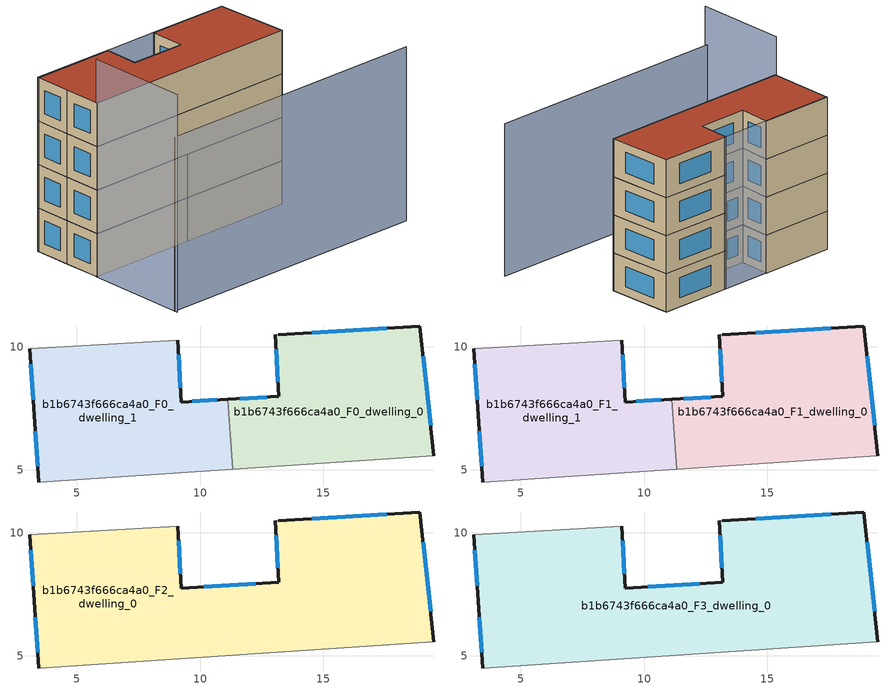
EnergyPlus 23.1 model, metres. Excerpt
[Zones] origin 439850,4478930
b1b6743f666ca4a0_F0_dwelling_0
 floor ground (EU_floor_Construction): 19.47,5.57 18.91,10.84 13.17,10.48 13.05,10.47 13.18,7.98 11.13,7.86 11.32,5.03 z0
 wall outside (EU_wall_Construction): 13.17,10.48 18.91,10.84 19.47,5.57 / 11.13,7.86 13.18,7.98 13.05,10.47 z0:3
 wall adiabatic (EU_wall_Construction): 19.47,5.57 11.32,5.03 / 13.05,10.47 13.17,10.48 z0:3
 wall to b1b6743f666ca4a0_F0_dwelling_1 (EU_wall_Construction): 11.32,5.03 11.13,7.86 z0:3
 window (EU_Window_Construction): 14.51,10.56 17.56,10.75 / 19.04,9.6 19.34,6.8 / 11.61,7.89 12.7,7.96 / 13.15,8.57 13.08,9.89 z0.7:2.3
b1b6743f666ca4a0_F0_dwelling_1
 floor ground (EU_floor_Construction): 11.32,5.03 11.13,7.86 9.22,7.75 9.1,10.26 3.09,9.91 3.27,7.21 3.46,4.51 z0
 wall outside (EU_wall_Construction): 3.46,4.51 3.27,7.21 3.09,9.91 / 9.1,10.26 9.22,7.75 11.13,7.86 z0:3
 wall adiabatic (EU_wall_Construction): 11.32,5.03 3.46,4.51 / 3.09,9.91 9.1,10.26 z0:3
 window (EU_Window_Construction): 9.67,7.78 10.68,7.84 / 3.41,5.14 3.31,6.58 / 3.22,7.84 3.13,9.28 / 9.13,9.67 9.19,8.34 z0.7:2.3
b1b6743f666ca4a0_F1_dwelling_0
 floor to b1b6743f666ca4a0_F0_dwelling_0 (EU_floor_Construction): 19.47,5.57 18.91,10.84 13.17,10.48 13.05,10.47 13.18,7.98 11.13,7.86 11.31,5.03 z3
 wall outside (EU_wall_Construction): 13.17,10.48 18.91,10.84 19.47,5.57 / 11.13,7.86 13.18,7.98 13.05,10.47 z3:6
 wall adiabatic (EU_wall_Construction): 19.47,5.57 11.32,5.03 / 13.05,10.47 13.17,10.48 z3:6
 wall to b1b6743f666ca4a0_F1_dwelling_1 (EU_wall_Construction): 11.32,5.03 11.13,7.86 z3:6
 window (EU_Window_Construction): 14.51,10.56 17.56,10.75 / 19.04,9.6 19.34,6.8 / 11.61,7.89 12.7,7.96 / 13.15,8.57 13.08,9.89 z3.7:5.3
b1b6743f666ca4a0_F1_dwelling_1
 floor to b1b6743f666ca4a0_F0_dwelling_1 (EU_floor_Construction): 11.31,5.03 11.13,7.86 9.22,7.75 9.1,10.26 3.09,9.91 3.27,7.21 3.46,4.51 z3
 wall outside (EU_wall_Construction): 3.46,4.51 3.27,7.21 3.09,9.91 / 9.1,10.26 9.22,7.75 11.13,7.86 z3:6
 wall adiabatic (EU_wall_Construction): 11.32,5.03 3.46,4.51 / 3.09,9.91 9.1,10.26 z3:6
 window (EU_Window_Construction): 9.67,7.78 10.68,7.84 / 3.41,5.14 3.31,6.58 / 3.22,7.84 3.13,9.28 / 9.13,9.67 9.19,8.34 z3.7:5.3
b1b6743f666ca4a0_F2_dwelling_0
 floor to b1b6743f666ca4a0_F1_dwelling_0 (EU_floor_Construction): 19.47,5.57 18.91,10.84 13.17,10.48 13.05,10.47 13.18,7.98 11.13,7.86 11.31,5.03 z6
 floor to b1b6743f666ca4a0_F1_dwelling_1 (EU_floor_Construction): 11.31,5.03 11.13,7.86 9.22,7.75 9.1,10.26 3.09,9.91 3.27,7.21 3.46,4.51 z6
 wall outside (EU_wall_Construction): 13.17,10.48 18.91,10.84 19.47,5.57 / 3.46,4.51 3.27,7.21 3.09,9.91 / 9.1,10.26 9.22,7.75 13.18,7.98 13.05,10.47 z6:9
 wall adiabatic (EU_wall_Construction): 13.05,10.47 13.17,10.48 / 19.47,5.57 3.46,4.51 / 3.09,9.91 9.1,10.26 z6:9
 window (EU_Window_Construction): 10.15,7.8 12.25,7.93 / 13.15,8.57 13.08,9.89 / 14.51,10.56 17.56,10.75 / 19.04,9.6 19.34,6.8 / 3.41,5.14 3.31,6.58 / 3.22,7.84 3.13,9.28 / 9.13,9.67 9.19,8.34 z6.7:8.3
b1b6743f666ca4a0_F3_dwelling_0
 floor to b1b6743f666ca4a0_F2_dwelling_0 (EU_floor_Construction): 19.47,5.57 18.91,10.84 13.17,10.48 13.05,10.47 13.18,7.98 9.22,7.75 9.1,10.26 3.09,9.91 3.27,7.21 3.46,4.51 z9
 wall outside (EU_wall_Construction): 13.17,10.48 18.91,10.84 19.47,5.57 / 3.46,4.51 3.27,7.21 3.09,9.91 / 9.1,10.26 9.22,7.75 13.18,7.98 13.05,10.47 z9:12
 wall adiabatic (EU_wall_Construction): 13.05,10.47 13.17,10.48 / 19.47,5.57 3.46,4.51 / 3.09,9.91 9.1,10.26 z9:12
 window (EU_Window_Construction): 10.15,7.8 12.25,7.93 / 13.15,8.57 13.08,9.89 / 14.51,10.56 17.56,10.75 / 19.04,9.6 19.34,6.8 / 3.41,5.14 3.31,6.58 / 3.22,7.84 3.13,9.28 / 9.13,9.67 9.19,8.34 z9.7:11.3
 roof outside (EU_roof_Construction): 18.91,10.84 19.47,5.57 3.46,4.51 3.27,7.21 3.09,9.91 9.1,10.26 9.22,7.75 13.18,7.98 13.05,10.47 13.17,10.48 z12
shading: 3.91,-2.59 23.86,-1.37 / 13.17,10.48 3.09,9.82 z0:12; 3.92,-2.79 3.45,4.57 z0:15
[Building]
EU S2 Campaign: North Axis=0; Terrain=City; Solar Distribution=FullExterior
[Site:Location]
Madrid: Latitude=40.5; Longitude=-3.5; Time Zone=1; Elevation=609
[SizingPeriod:WeatherFileDays]
AnnualSizingPeriod: Begin Month=1; Begin Day of Month=1; End Month=12; End Day of Month=31; Day of Week for Start Day=Monday; Use Weather File Daylight Saving Period=No; Use Weather File Rain and Snow Indicators=No
[MATERIAL]
EU_InternalMass_Material: Roughness=MediumRough; Thickness=0.1; Conductivity=1; Density=1800; Specific Heat=900; Thermal Absorptance=0.9; Solar Absorptance=0.7; Visible Absorptance=0.7
[MATERIAL:NOMASS] Roughness=MediumRough; Thermal Absorptance=0.9; Solar Absorptance=0.7; Visible Absorptance=0.7
Name | Thermal Resistance
EU_wall_NoMass | 0.419739
EU_roof_NoMass | 0.352165
EU_floor_NoMass | 0.608284
[WINDOWMATERIAL:SIMPLEGLAZINGSYSTEM]
EU_Window_SimpleGlazing: UFactor=4.8352; Solar Heat Gain Coefficient=0.85; Visible Transmittance=0.85
[CONSTRUCTION]
EU_wall_Construction: EU_wall_NoMass
EU_roof_Construction: EU_roof_NoMass
EU_floor_Construction: EU_floor_NoMass
EU_InternalMass_Construction: EU_InternalMass_Material
EU_Window_Construction: EU_Window_SimpleGlazing
[ZONE] Type=1; Multiplier=1; Ceiling Height=autocalculate; Floor Area=autocalculate; Part of Total Floor Area=Yes
Name | Volume
b1b6743f666ca4a0_F0_dwelling_0; b1b6743f666ca4a0_F1_dwelling_0 | 113.047
b1b6743f666ca4a0_F2_dwelling_0; b1b6743f666ca4a0_F3_dwelling_0 | 226.085
b1b6743f666ca4a0_F0_dwelling_1; b1b6743f666ca4a0_F1_dwelling_1 | 113.053
[INTERNALMASS] Construction=EU_InternalMass_Construction
Name | Zone or ZoneList | Surface Area
b1b6743f666ca4a0_F0_dwelling_0_EU_InternalMass | b1b6743f666ca4a0_F0_dwelling_0 | 37.6824
b1b6743f666ca4a0_F0_dwelling_1_EU_InternalMass | b1b6743f666ca4a0_F0_dwelling_1 | 37.6841
b1b6743f666ca4a0_F1_dwelling_0_EU_InternalMass | b1b6743f666ca4a0_F1_dwelling_0 | 37.6824
b1b6743f666ca4a0_F1_dwelling_1_EU_InternalMass | b1b6743f666ca4a0_F1_dwelling_1 | 37.6841
b1b6743f666ca4a0_F2_dwelling_0_EU_InternalMass | b1b6743f666ca4a0_F2_dwelling_0 | 75.3619
b1b6743f666ca4a0_F3_dwelling_0_EU_InternalMass | b1b6743f666ca4a0_F3_dwelling_0 | 75.3619
[OTHEREQUIPMENT] Fuel Type=Electricity; Design Level Calculation Method=Watts/Area; Power per Zone Floor Area=1; Fraction Latent=0; Fraction Radiant=0; Fraction Lost=0; Carbon Dioxide Generation Rate=0; EndUse Subcategory=EU_Step8_InternalGains
Name | Zone or ZoneList or Space or SpaceList | Schedule
EU_Step8_InternalGain_b1b6743f666ca4a0_F0_dwelling_0_f000 | b1b6743f666ca4a0_F0_dwelling_0 | EU_Step8_GainSchedule_b1b6743f666ca4a0_F0_dwelling_0_f000
EU_Step8_InternalGain_b1b6743f666ca4a0_F0_dwelling_1_f000 | b1b6743f666ca4a0_F0_dwelling_1 | EU_Step8_GainSchedule_b1b6743f666ca4a0_F0_dwelling_1_f000
EU_Step8_InternalGain_b1b6743f666ca4a0_F1_dwelling_0_f000 | b1b6743f666ca4a0_F1_dwelling_0 | EU_Step8_GainSchedule_b1b6743f666ca4a0_F1_dwelling_0_f000
EU_Step8_InternalGain_b1b6743f666ca4a0_F1_dwelling_1_f000 | b1b6743f666ca4a0_F1_dwelling_1 | EU_Step8_GainSchedule_b1b6743f666ca4a0_F1_dwelling_1_f000
EU_Step8_InternalGain_b1b6743f666ca4a0_F2_dwelling_0_f000 | b1b6743f666ca4a0_F2_dwelling_0 | EU_Step8_GainSchedule_b1b6743f666ca4a0_F2_dwelling_0_f000
EU_Step8_InternalGain_b1b6743f666ca4a0_F3_dwelling_0_f000 | b1b6743f666ca4a0_F3_dwelling_0 | EU_Step8_GainSchedule_b1b6743f666ca4a0_F3_dwelling_0_f000
[ZONEVENTILATION:DESIGNFLOWRATE] Schedule=EU_AlwaysOn; Design Flow Rate Calculation Method=AirChanges/Hour; Air Changes per Hour=0.703302; Ventilation Type=Natural; Fan Pressure Rise=0; Fan Total Efficiency=1; Constant Term Coefficient=1; Temperature Term Coefficient=0; Velocity Term Coefficient=0; Velocity Squared Term Coefficient=0; Minimum Indoor Temperature=-100; Maximum Indoor Temperature=100; Delta Temperature=-100; Minimum Outdoor Temperature=-100; Maximum Outdoor Temperature=100; Maximum Wind Speed=40
Name | Zone or ZoneList or Space or SpaceList
EU_ConstantAir_b1b6743f666ca4a0_F0_dwelling_0 | b1b6743f666ca4a0_F0_dwelling_0
EU_ConstantAir_b1b6743f666ca4a0_F0_dwelling_1 | b1b6743f666ca4a0_F0_dwelling_1
EU_ConstantAir_b1b6743f666ca4a0_F1_dwelling_0 | b1b6743f666ca4a0_F1_dwelling_0
EU_ConstantAir_b1b6743f666ca4a0_F1_dwelling_1 | b1b6743f666ca4a0_F1_dwelling_1
EU_ConstantAir_b1b6743f666ca4a0_F2_dwelling_0 | b1b6743f666ca4a0_F2_dwelling_0
EU_ConstantAir_b1b6743f666ca4a0_F3_dwelling_0 | b1b6743f666ca4a0_F3_dwelling_0
[HVACTEMPLATE:THERMOSTAT] Constant Heating Setpoint=20; Constant Cooling Setpoint=50
EU_HeatOnly_b1b6743f666ca4a0_F0_dwelling_0; EU_HeatOnly_b1b6743f666ca4a0_F0_dwelling_1; EU_HeatOnly_b1b6743f666ca4a0_F1_dwelling_0; EU_HeatOnly_b1b6743f666ca4a0_F1_dwelling_1; EU_HeatOnly_b1b6743f666ca4a0_F2_dwelling_0; EU_HeatOnly_b1b6743f666ca4a0_F3_dwelling_0
[HVACTEMPLATE:ZONE:IDEALLOADSAIRSYSTEM] System Availability Schedule=EU_AlwaysOn; Maximum Heating Supply Air Temperature=50; Minimum Cooling Supply Air Temperature=13; Maximum Heating Supply Air Humidity Ratio=0.0156; Minimum Cooling Supply Air Humidity Ratio=0.0077; Heating Limit=NoLimit; Cooling Limit=NoLimit; Heating Availability Schedule=EU_AlwaysOn; Cooling Availability Schedule=EU_CoolingOff; Dehumidification Control Type=ConstantSensibleHeatRatio; Cooling Sensible Heat Ratio=0.7; Dehumidification Setpoint=60; Humidification Control Type=None; Humidification Setpoint=30; Outdoor Air Method=None; Outdoor Air Flow Rate per Person=0.00944; Outdoor Air Flow Rate per Zone Floor Area=0; Outdoor Air Flow Rate per Zone=0; Demand Controlled Ventilation Type=None; Outdoor Air Economizer Type=NoEconomizer; Heat Recovery Type=None; Sensible Heat Recovery Effectiveness=0.7; Latent Heat Recovery Effectiveness=0.65
Name | Template Thermostat
b1b6743f666ca4a0_F0_dwelling_0 | EU_HeatOnly_b1b6743f666ca4a0_F0_dwelling_0
b1b6743f666ca4a0_F0_dwelling_1 | EU_HeatOnly_b1b6743f666ca4a0_F0_dwelling_1
b1b6743f666ca4a0_F1_dwelling_0 | EU_HeatOnly_b1b6743f666ca4a0_F1_dwelling_0
b1b6743f666ca4a0_F1_dwelling_1 | EU_HeatOnly_b1b6743f666ca4a0_F1_dwelling_1
b1b6743f666ca4a0_F2_dwelling_0 | EU_HeatOnly_b1b6743f666ca4a0_F2_dwelling_0
b1b6743f666ca4a0_F3_dwelling_0 | EU_HeatOnly_b1b6743f666ca4a0_F3_dwelling_0
[SIZING:ZONE] Zone Cooling Design Supply Air Temperature Input Method=SupplyAirTemperature; Zone Cooling Design Supply Air Temperature=13; Zone Heating Design Supply Air Temperature Input Method=SupplyAirTemperature; Zone Heating Design Supply Air Temperature=50; Zone Cooling Design Supply Air Humidity Ratio=0.008; Zone Heating Design Supply Air Humidity Ratio=0.008; Cooling Design Air Flow Method=DesignDay; Cooling Design Air Flow Rate=0; Cooling Minimum Air Flow per Zone Floor Area=0.000762; Cooling Minimum Air Flow=0; Cooling Minimum Air Flow Fraction=0.2; Heating Design Air Flow Method=DesignDay; Heating Design Air Flow Rate=0; Heating Maximum Air Flow per Zone Floor Area=0.002032; Heating Maximum Air Flow=0.141576; Heating Maximum Air Flow Fraction=0.3; Account for Dedicated Outdoor Air System=No; Dedicated Outdoor Air System Control Strategy=NeutralSupplyAir; Dedicated Outdoor Air Low Setpoint Temperature for Design=autosize; Dedicated Outdoor Air High Setpoint Temperature for Design=autosize; Zone Load Sizing Method=Sensible Load Only No Latent Load; Zone Latent Cooling Design Supply Air Humidity Ratio Input Method=HumidityRatioDifference; Zone Cooling Design Supply Air Humidity Ratio Difference=0.005; Zone Latent Heating Design Supply Air Humidity Ratio Input Method=HumidityRatioDifference; Zone Humidification Design Supply Air Humidity Ratio Difference=0.005
b1b6743f666ca4a0_F0_dwelling_0; b1b6743f666ca4a0_F0_dwelling_1; b1b6743f666ca4a0_F1_dwelling_0; b1b6743f666ca4a0_F1_dwelling_1; b1b6743f666ca4a0_F2_dwelling_0; b1b6743f666ca4a0_F3_dwelling_0
[SCHEDULE:CONSTANT]
Name | Hourly Value
EU_AlwaysOn | 1
EU_CoolingOff | 0
[SCHEDULE:FILE] Column Number=1; Rows to Skip at Top=0; Number of Hours of Data=8760; Column Separator=Comma; Interpolate to Timestep=No; Minutes per Item=60; Adjust Schedule for Daylight Savings=Yes
Name | File
EU_Step8_GainSchedule_b1b6743f666ca4a0_F0_dwelling_0_f000 | ../../schedules/b1b6743f666ca4a0/b1b6743f666ca4a0_F0_dwelling_0_f000_gain.csv
EU_Step8_GainSchedule_b1b6743f666ca4a0_F0_dwelling_1_f000 | ../../schedules/b1b6743f666ca4a0/b1b6743f666ca4a0_F0_dwelling_1_f000_gain.csv
EU_Step8_GainSchedule_b1b6743f666ca4a0_F1_dwelling_0_f000 | ../../schedules/b1b6743f666ca4a0/b1b6743f666ca4a0_F1_dwelling_0_f000_gain.csv
EU_Step8_GainSchedule_b1b6743f666ca4a0_F1_dwelling_1_f000 | ../../schedules/b1b6743f666ca4a0/b1b6743f666ca4a0_F1_dwelling_1_f000_gain.csv
EU_Step8_GainSchedule_b1b6743f666ca4a0_F2_dwelling_0_f000 | ../../schedules/b1b6743f666ca4a0/b1b6743f666ca4a0_F2_dwelling_0_f000_gain.csv
EU_Step8_GainSchedule_b1b6743f666ca4a0_F3_dwelling_0_f000 | ../../schedules/b1b6743f666ca4a0/b1b6743f666ca4a0_F3_dwelling_0_f000_gain.csv
